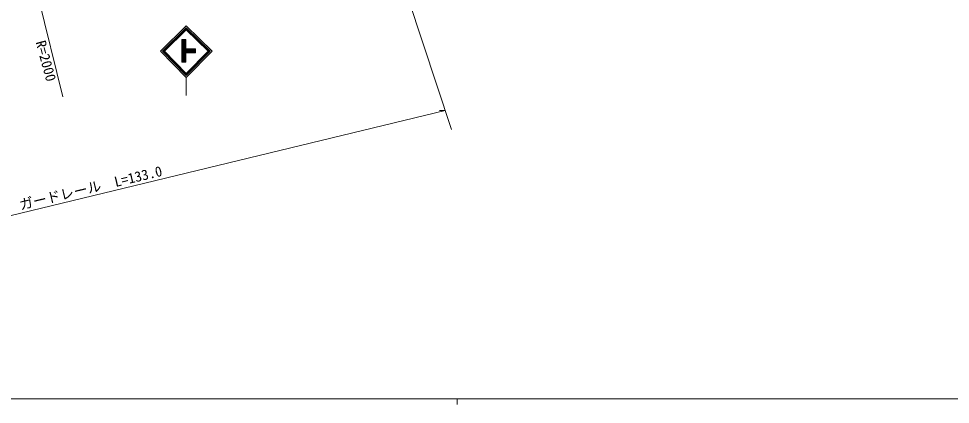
# Model space of a CAD drawing. Units: millimetres, scale not verified. Extents: x 40000 to 680000, y 20000 to 380000.
# Drawn here: x 189462 to 356311, y 204000 to 273105 of the extents above; entities that cross this region are included whole.
import ezdxf
from ezdxf.enums import TextEntityAlignment as Align

# ---------------------------------------------------------------- set-up
doc = ezdxf.new("R2010")
doc.units = ezdxf.units.MM
doc.header["$LTSCALE"] = 1000
for name, color, linetype, lineweight in [('M-BGD', 7, 'Continuous', 25), ('M-STR-HTXT', 7, 'Continuous', 13), ('M-STR-STRC', 7, 'Continuous', 13), ('M-TTL-BAND', 7, 'Continuous', 13)]:
    doc.layers.add(name, color=color, linetype=linetype, lineweight=lineweight)
doc.styles.add('ＭＳ ゴシック', font='')
doc.styles.get('ＭＳ ゴシック').set_extended_font_data('MS Gothic')

msp = doc.modelspace()

# ---------------------------------------------------------------- linework, layer by layer
at = {"layer": 'M-BGD'}
msp.add_open_spline([(176908, 268333), (179124, 268910), (180001, 269165), (181761, 270170), (183691, 271270), (184540, 272264), (186104, 273841), (187259, 275007), (187615, 275935), (188828, 277039), (190225, 278310), (191176, 278848), (192849, 279722), (194564, 280618), (195606, 280969), (197444, 281574), (199275, 282178), (200326, 282439), (202193, 282919), (202896, 283100), (203299, 283160), (204008, 283315), (205810, 283707), (206820, 283927), (208623, 284320), (209166, 284439), (209336, 284476), (210014, 284624)], degree=3, knots=[0, 0, 0, 0, 1, 1, 1, 2, 2, 2, 3, 3, 3, 4, 4, 4, 5, 5, 5, 6, 6, 6, 7, 7, 7, 8, 8, 8, 9, 9, 9, 9], dxfattribs=at)
at = {"layer": 'M-STR-HTXT'}
for p, q in [((249254, 307116), (266986, 253231)), ((189462, 291462), (197356, 259112)), ((265871, 256618), (264841, 256626))]:
    msp.add_line(p, q, dxfattribs=at)
msp.add_lwpolyline([(133338, 231999), (163911, 231999), (265871, 256618)], dxfattribs=at)
at = {"layer": 'M-STR-STRC'}
msp.add_line((219486, 262547), (219486, 259344), dxfattribs=at)
for points in [[(224115, 267267), (219486, 271802), (214860, 267267), (219486, 262547)], [(219486, 271452), (223761, 267264), (219486, 262904), (215213, 267264)], [(219486, 271387), (223696, 267263), (219486, 262970), (215279, 267263)], [(219486, 271317), (223625, 267262), (219486, 263041), (215349, 267262)], [(219486, 271245), (223553, 267262), (219486, 263114), (215422, 267262)], [(219486, 271165), (223472, 267261), (219486, 263196), (215503, 267261)], [(219486, 263261), (223400, 267267), (219486, 271102), (215574, 267267)]]:
    msp.add_lwpolyline(points, close=True, dxfattribs=at)
for points in [[(219376, 269206), (219376, 267697), (221125, 267697), (221125, 266997), (219376, 266997), (219376, 265303), (218676, 265303), (218676, 269390), (219376, 269390), (219376, 268987)], [(219286, 269206), (219286, 267607), (221035, 267607), (221035, 267087), (219286, 267087), (219286, 265393), (218766, 265393), (218766, 269301), (219286, 269301), (219286, 268987)], [(219186, 269206), (219186, 267507), (220935, 267507), (220935, 267187), (219186, 267187), (219186, 265493), (218866, 265493), (218866, 269200), (219186, 269200), (219186, 268987)], [(219081, 269206), (219081, 267402), (220830, 267402), (220830, 267292), (219081, 267292), (219081, 265598), (218971, 265598), (218971, 269096), (219081, 269096), (219081, 268987)]]:
    msp.add_lwpolyline(points, dxfattribs=at)
at = {"layer": 'M-TTL-BAND'}
for p, q in [((40000, 205000), (579000, 205000)), ((268000, 205000), (268000, 204000))]:
    msp.add_line(p, q, dxfattribs=at)

# ---------------------------------------------------------------- texts
at = {"layer": 'M-STR-HTXT', "style": 'ＭＳ ゴシック'}
for s, rotation, p in [('R=2000', 285.213, (192945, 265146)), ('ガードレール\u3000L=133.0', 13.575, (202706, 241366))]:
    msp.add_text(s, height=1833, rotation=rotation, dxfattribs=at).set_placement(p, align=Align.BOTTOM_CENTER)

doc.saveas('drawing.dxf')
